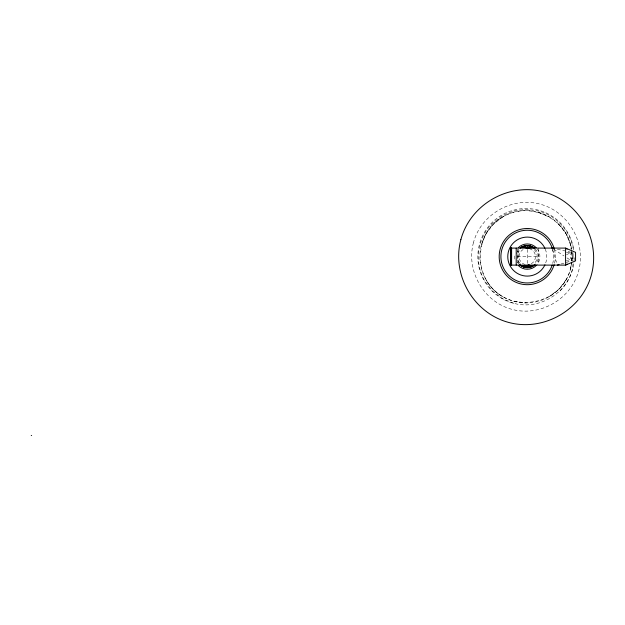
<?xml version="1.0" encoding="UTF-8"?>
<svg xmlns="http://www.w3.org/2000/svg" width="625" height="625" viewBox="0 0 625 625"><rect width="100%" height="100%" fill="white"/><g stroke="black" fill="none" stroke-linecap="round" stroke-linejoin="round"><path stroke-width="0.47" stroke-dasharray="3.12 2.34" d="M558.703 224.102L566.031 233.672L570.641 244.805L571.242 249.398C567.875 218.508 529.242 200.641 502.969 216.773C472.922 232.953 472.875 280.562 502.977 296.719M570.641 268.695L571.484 262.266C567.836 305.508 506.961 317.547 486.07 279.836M573.102 263.617L572.328 269.523C565.867 294.273 538.453 310.109 513.789 303.32L513.57 303.32A48.211 48.211 0 0 1 478.227 250.617A48.211 48.211 0 0 1 525.727 208.539A48.211 48.211 0 0 1 573.781 249.977M514.102 301.352L526.047 302.93M481.445 244.797L486.078 233.672L493.406 224.109L502.977 216.781M566.031 279.836L558.695 289.391L549.133 296.727M559.953 290.953L560.141 290.844A48.211 48.211 0 0 0 574.023 261.586M566.492 254.727L571.547 252.344L571.547 260.859L566.234 257.398M560.922 264.047L570.664 261.125M566.43 252.344L573.156 252.344M572.867 253.727L570.711 253.727L570.711 258.703L572.148 258.703M517.328 256.602L538.336 256.602M565.578 260.859L573.156 260.859M557.406 249.273L571.547 252.344M537.992 212.172L549.125 216.781M513.789 303.32L502.258 298.547L492.359 290.953L484.758 281.047A47.797 47.797 0 0 1 492.359 223.352L502.336 215.68L513.773 210.945L526.047 209.328L538.531 210.977A47.797 47.797 0 0 1 573.484 250.43M553.555 249.133L563.961 255.914M552.242 248.984L557.383 265.109M538.336 248.086L538.336 264.164M527.273 249.344L527.273 263.859M518.766 249.031L518.766 265.109M517.617 249.031L517.617 264.164M572.219 257.672A46.18 46.18 0 0 1 571.992 261.383M571.891 262.312A46.18 46.18 0 0 1 501.375 295.781A46.18 46.18 0 0 1 501.375 217.727A46.18 46.18 0 0 1 571.891 251.188M574.25 257.711A48.211 48.211 0 0 1 574.109 260.617M529.398 248.648A8.227 8.227 0 0 1 529.398 264.547M525.141 264.547A8.227 8.227 0 0 1 523.156 249.477M552.742 249.773A26.375 26.375 0 0 1 552.742 263.43M537.297 248.906A12.633 12.633 0 0 1 536.203 265.539M514.875 259.07A12.633 12.633 0 0 1 514.875 254.133M545.289 249.141A19.508 19.508 0 0 1 545.289 264.062M554.406 249.328A28.086 28.086 0 0 1 554.406 263.867M534.305 249.57A9.945 9.945 0 0 1 534.891 262.992M520.234 263.633A9.945 9.945 0 0 1 520.234 249.57M535.094 248.773A11.062 11.062 0 0 1 535.742 263.719M518.797 263.719A11.062 11.062 0 0 1 517.688 262.133M516.586 253.734A11.062 11.062 0 0 1 518.797 249.484M572.086 257.672L571.609 261.352L572.094 257.672M473.453 242.656C465.734 270.758 483.758 301.977 511.961 309.344C540.062 317.062 571.281 299.039 578.648 270.844C586.367 242.742 568.336 211.523 540.141 204.156C512.039 196.438 480.82 214.461 473.453 242.656M571.852 253.992L571.367 250.32L571.844 253.992"/><path stroke-width="0.94" d="M520.344 265.109L524.406 267.289L527.273 267.664L528.852 265.109L532.805 266.188L534.203 265.109M520.344 248.086C524.141 244.758 530.398 244.758 534.203 248.086M521.734 247.016L527.273 248.086L530.133 245.914M567.07 264.047L565.578 265.109L510.453 265.109L510.492 248.086L565.578 248.086L575.562 252.344L575.562 260.859L565.578 265.109L565.578 248.086L567.07 249.156M525.406 267.422L528.852 265.109L530.953 266.953M524.406 267.289L528.852 265.109L530.133 267.289L532.805 266.188M523.594 266.953L528.852 265.109L529.141 267.422M557.383 265.109L559.156 264.578M522.695 246.617L527.273 248.086L532.805 247.016M521.734 266.188L528.852 265.109M527.273 267.664L530.133 267.289M524.406 245.914L527.273 248.086L533.562 247.602M31.25 435.445L31.641 435.445M551.953 248.086L553.82 248.492M572.867 253.727L572.867 258.703M527.273 245.539L527.273 248.086M516.203 248.086L516.203 265.109M511.617 248.086L511.617 265.109M511.328 248.086L511.328 265.109M511.055 248.086L511.055 265.109M510.805 248.086L510.805 265.109M510.617 248.086L510.617 265.109M554.156 264.75A28.086 28.086 0 0 1 510.914 279.438A28.086 28.086 0 0 1 510.914 233.766A28.086 28.086 0 0 1 554.156 248.453M544.945 264.844A19.508 19.508 0 0 1 515.172 271.898A19.508 19.508 0 0 1 515.172 241.305A19.508 19.508 0 0 1 544.945 248.352M536.203 265.539A12.633 12.633 0 0 1 518.336 265.539M518.336 247.664A12.633 12.633 0 0 1 536.203 247.664M552.242 265.07A26.375 26.375 0 0 1 511.68 277.867A26.375 26.375 0 0 1 511.68 235.328A26.375 26.375 0 0 1 552.242 248.133M535.094 264.422A11.062 11.062 0 0 1 519.445 264.422M520.156 248.125A11.062 11.062 0 0 1 534.383 248.125M460.867 239.656C451.398 274.812 473.484 313.062 508.664 322.438C543.82 331.906 582.07 309.82 591.445 274.648C600.914 239.492 578.828 201.242 543.648 191.859C508.5 182.391 470.242 204.477 460.867 239.656"/></g></svg>
